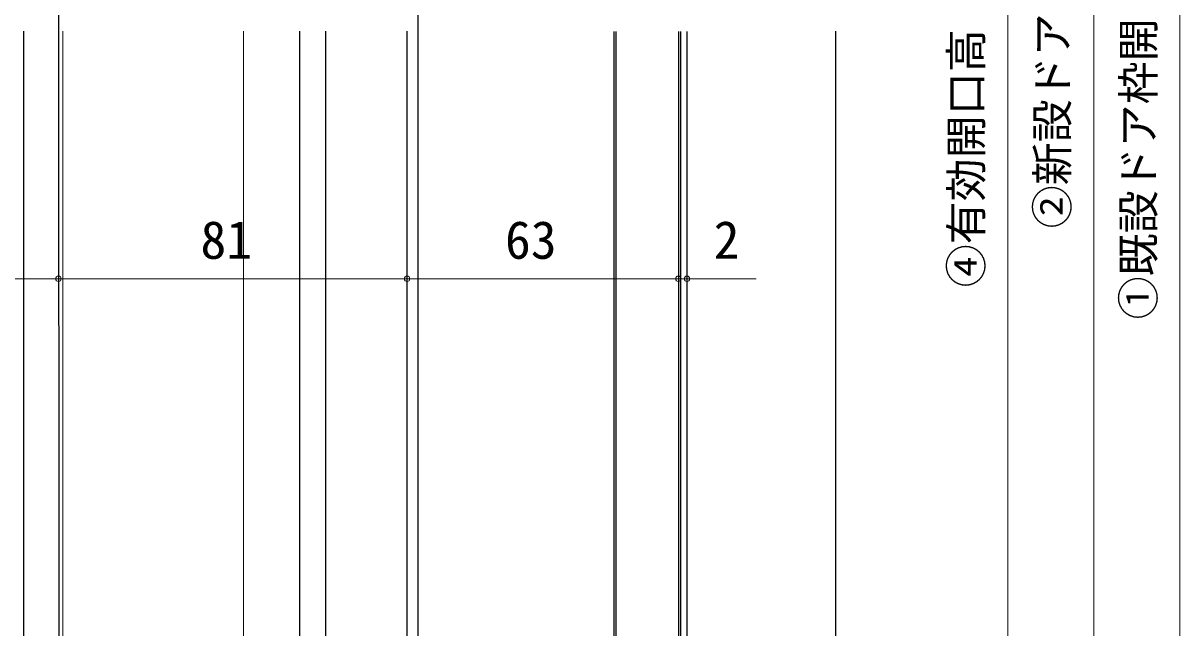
# Model space of a CAD drawing. Units: millimetres, scale not verified. Extents: x -525 to 525, y -783 to 779.
# Drawn here: x -324.9 to -56.2, y -105.3 to 35.3 of the extents above; entities that cross this region are included whole.
import ezdxf
from ezdxf.enums import TextEntityAlignment as Align

# ---------------------------------------------------------------- set-up
doc = ezdxf.new("R2010")
doc.units = ezdxf.units.MM
doc.header["$LTSCALE"] = 4
doc.layers.add('0-5_YKK_12', color=2, linetype='Continuous')
doc.layers.add('0-9_YSS_K', color=3, linetype='Continuous')
doc.layers.add('0-6_YKK_13', color=4, linetype='Continuous', lineweight=18)
doc.layers.add('0-7_YKK_D', color=6, linetype='Continuous', lineweight=18)
doc.styles.add('ＭＳ ゴシック', font='')
doc.styles.get('ＭＳ ゴシック').set_extended_font_data('MS Gothic')

msp = doc.modelspace()

# ---------------------------------------------------------------- linework, layer by layer
at = {"layer": '0-5_YKK_12'}
for p, q in [((-233.2, 427.021), (-233.2, -309.117)), ((-316.667, 58.148), (-316.613, -208.8)), ((-187.7, 33.414), (-187.7, -176.212)), ((-187.2, 33.414), (-187.2, -176.212)), ((-172.7, 33.414), (-172.7, -176.212)), ((-172.2, 33.414), (-172.2, -176.212)), ((-170.7, 33.414), (-170.7, -176.212))]:
    msp.add_line(p, q, dxfattribs=at)
for points in [[(-324.8, 33.428), (-324.8, -117.516), (-324.8, -180.8)], [(-260.7, 33.428), (-260.7, -117.516), (-260.7, -172.543)], [(-254.7, 33.428), (-254.7, -117.516), (-254.7, -171.7)], [(-235.7, -191.8), (-235.7, -117.516), (-235.7, 33.428)], [(-324.8, -11.308), (-324.8, -117.516), (-324.8, -181.3)]]:
    msp.add_lwpolyline(points, dxfattribs=at)
at = {"layer": '0-6_YKK_13'}
msp.add_lwpolyline([(-315.7, 33.428), (-315.7, -117.516), (-315.7, -181.3), (-273.7, -181.3), (-273.7, -117.516), (-273.7, 33.428)], dxfattribs=at)
at = {"layer": '0-7_YKK_D'}
for p, q in [((-56.2, 256.7), (-56.2, -181.3)), ((-76.2, 246.7), (-76.2, -181.3)), ((-96.2, 206.2), (-96.2, -171.8)), ((-316.7, 33.428), (-316.7, -25.102)), ((-316.7, 32.428), (-316.7, -25.102)), ((-235.7, 33.428), (-235.7, -25.102)), ((-235.7, 33.428), (-235.7, -25.102)), ((-172.7, 31.958), (-172.7, -25.102)), ((-172.7, -17.881), (-172.7, -25.102)), ((-170.7, -17.881), (-170.7, -25.102)), ((-316.7, -24.102), (-235.7, -24.102)), ((-235.7, -24.102), (-172.7, -24.102)), ((-172.7, -24.102), (-175.25, -24.102)), ((-172.7, -24.102), (-170.7, -24.102)), ((-170.7, -24.102), (-154.646, -24.102))]:
    msp.add_line(p, q, dxfattribs=at)
msp.add_lwpolyline([(-316.7, -24.102), (-329, -24.102), (-362.55, -24.102)], dxfattribs=at)
for centre in [(-316.7, -24.102), (-316.7, -24.102), (-235.7, -24.102), (-235.7, -24.102), (-172.7, -24.102), (-172.7, -24.102), (-170.7, -24.102)]:
    msp.add_circle(centre, 0.637, dxfattribs=at)
at = {"layer": '0-9_YSS_K'}
msp.add_line((-136.2, 33.428), (-136.2, -171.712), dxfattribs=at)

# ---------------------------------------------------------------- texts
at = {"layer": '0-7_YKK_D', "style": 'ＭＳ ゴシック'}
for s, p in [('①既設ドア枠開口高KH', (-59.962, -33.55)), ('②新設ドア枠H', (-79.962, -12.385)), ('④有効開口高', (-99.962, -26.096))]:
    msp.add_text(s, height=7.331, rotation=90, dxfattribs=at).set_placement(p, align=Align.BOTTOM_LEFT)
for s, p in [('81', (-283.7, -22.102)), ('63', (-212.962, -22.102)), ('2', (-164.487, -22.102))]:
    msp.add_text(s, height=8.798, dxfattribs=at).set_placement(p, align=Align.BOTTOM_LEFT)

doc.saveas('drawing.dxf')
